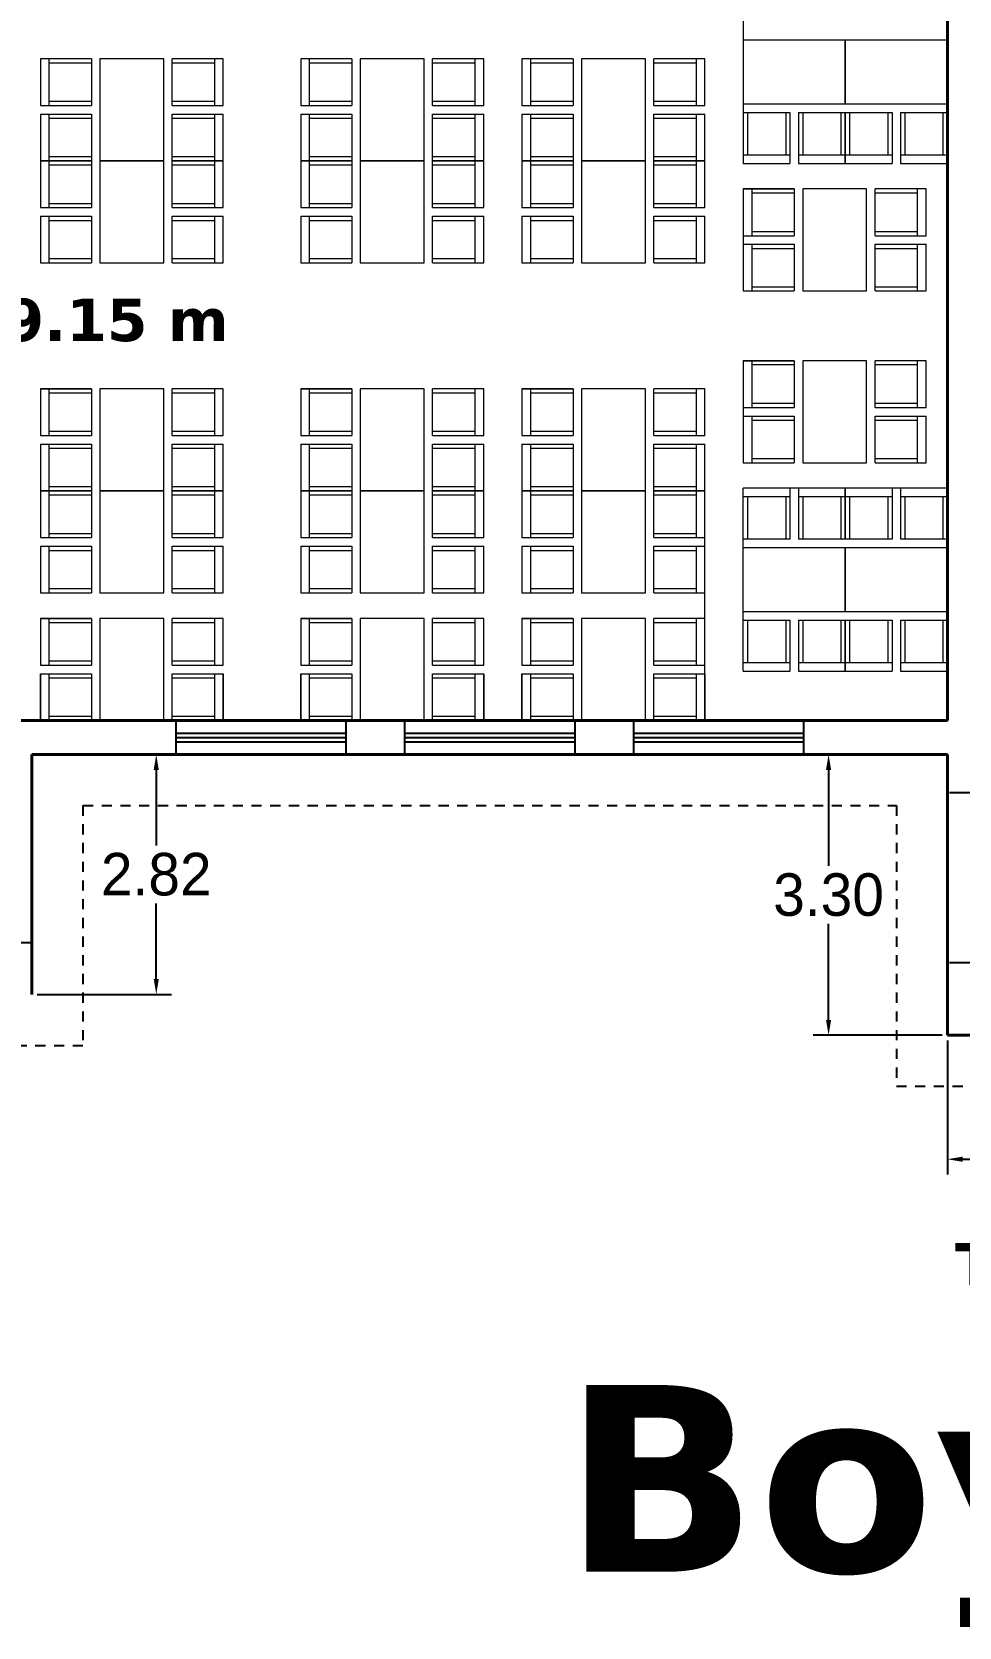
# Model space of a CAD drawing. Header units: inches. Extents: x 23 to 232, y -46 to 52.
# Drawn here: x 132.43 to 143.33, y 14.42 to 33.18 of the extents above; entities that cross this region are included whole.
import ezdxf

# ---------------------------------------------------------------- set-up
doc = ezdxf.new("R2010")
doc.units = ezdxf.units.IN
doc.header["$MEASUREMENT"] = 0
doc.linetypes.add('ACAD_ISO02W100', pattern=[15, 12, -3])
doc.layers.add('FUR', color=1, linetype='Continuous', lineweight=15)
doc.dimstyles.get("Standard").update_dxf_attribs({"dimtxt": 0.18, "dimasz": 0.18, "dimexe": 0.18, "dimexo": 0.0625, "dimgap": 0.09, "dimtad": 0, "dimtih": 1, "dimtoh": 1, "dimdec": 4, "dimzin": 0, "dimdsep": 46, "dimtxsty": 'Standard', "dimcen": 0.09, "dimadec": 0, "dimazin": 0, "dimtfac": 1, "dimtdec": 4, "dimtofl": 0, "dimtmove": 0, "dimatfit": 3, "dimfxl": 1, "dimtolj": 1, "dimtzin": 0, "dimarcsym": 0})

# ---------------------------------------------------------------- blocks, each defined once
blk = doc.blocks.new('*D37')
at = {"color": 0, "lineweight": -2}
for p, q in [((132.491, 24.679), (134.07, 24.679)), ((133.89, 24.499), (133.89, 23.609)), ((133.89, 22.039), (133.89, 22.929)), ((132.491, 21.859), (134.07, 21.859))]:
    blk.add_line(p, q, dxfattribs=at)
at = {"color": 0}
for points in [[(133.86, 24.499), (133.92, 24.499), (133.89, 24.679)], [(133.86, 22.039), (133.92, 22.039), (133.89, 21.859)]]:
    blk.add_solid(points, dxfattribs=at)
at = {"layer": 'Defpoints', "color": 0}
for p in [(132.429, 24.679), (132.429, 21.859), (133.89, 21.859)]:
    blk.add_point(p, dxfattribs=at)
at = {"color": 0, "insert": (133.89, 23.269), "char_height": 0.5, "attachment_point": 5}
blk.add_mtext('\\A1;2.82', dxfattribs=at)
blk = doc.blocks.new('*D38')
at = {"color": 0, "lineweight": -2}
for p, q in [((143.126, 24.679), (141.612, 24.679)), ((141.792, 24.499), (141.792, 23.369)), ((141.792, 21.559), (141.792, 22.689)), ((143.126, 21.379), (141.612, 21.379))]:
    blk.add_line(p, q, dxfattribs=at)
at = {"color": 0}
for points in [[(141.762, 24.499), (141.822, 24.499), (141.792, 24.679)], [(141.762, 21.559), (141.822, 21.559), (141.792, 21.379)]]:
    blk.add_solid(points, dxfattribs=at)
at = {"layer": 'Defpoints', "color": 0}
for p in [(143.189, 24.679), (141.792, 21.379), (143.189, 21.379)]:
    blk.add_point(p, dxfattribs=at)
at = {"color": 0, "insert": (141.792, 23.029), "char_height": 0.5, "attachment_point": 5}
blk.add_mtext('\\A1;3.30', dxfattribs=at)
blk = doc.blocks.new('*D40')
at = {"color": 0, "lineweight": -2}
for p, q in [((143.189, 21.317), (143.189, 19.741)), ((151.329, 21.317), (151.329, 19.741)), ((143.369, 19.921), (146.502, 19.921)), ((151.149, 19.921), (148.015, 19.921))]:
    blk.add_line(p, q, dxfattribs=at)
at = {"color": 0}
for points in [[(143.369, 19.951), (143.369, 19.891), (143.189, 19.921)], [(151.149, 19.951), (151.149, 19.891), (151.329, 19.921)]]:
    blk.add_solid(points, dxfattribs=at)
at = {"layer": 'Defpoints', "color": 0}
for p in [(143.189, 21.379), (151.329, 21.379), (151.329, 19.921)]:
    blk.add_point(p, dxfattribs=at)
at = {"color": 0, "insert": (147.259, 19.921), "char_height": 0.5, "attachment_point": 5}
blk.add_mtext('\\A1;8.14', dxfattribs=at)

msp = doc.modelspace()

# ---------------------------------------------------------------- linework, layer by layer
at = {"lineweight": 40}
for p, q in [((143.18851, 25.07935), (143.18851, 34.22935)), ((143.18851, 25.07935), (143.18851, 34.22935)), ((143.18851, 25.07935), (129.53851, 25.07935)), ((143.18851, 25.07935), (129.53851, 25.07935)), ((143.18851, 25.07935), (138.27851, 25.07935)), ((143.18851, 25.07935), (138.27851, 25.07935)), ((132.42851, 21.85935), (132.42851, 24.67935)), ((143.18851, 24.67935), (132.42851, 24.67935)), ((143.18851, 21.37935), (143.18851, 24.67935)), ((146.53351, 21.37935), (143.18851, 21.37935))]:
    msp.add_line(p, q, dxfattribs=at)
at = {"color": 6}
for p, q in [((134.11851, 25.07935), (134.11851, 24.67935)), ((136.11851, 25.07935), (136.11851, 24.67935)), ((136.80851, 25.07935), (136.80851, 24.67935)), ((138.80851, 25.07935), (138.80851, 24.67935)), ((139.49851, 25.07935), (139.49851, 24.67935)), ((141.49851, 25.07935), (141.49851, 24.67935)), ((134.11851, 24.92935), (136.11851, 24.92935)), ((134.11851, 24.87935), (136.11851, 24.87935)), ((134.11851, 24.87935), (136.11851, 24.87935)), ((134.11851, 24.82935), (136.11851, 24.82935)), ((136.80851, 24.92935), (138.80851, 24.92935)), ((136.80851, 24.87935), (138.80851, 24.87935)), ((136.80851, 24.87935), (138.80851, 24.87935)), ((136.80851, 24.82935), (138.80851, 24.82935)), ((139.49851, 24.92935), (141.49851, 24.92935)), ((139.49851, 24.87935), (141.49851, 24.87935)), ((139.49851, 24.87935), (141.49851, 24.87935)), ((139.49851, 24.82935), (141.49851, 24.82935)), ((143.61351, 24.22935), (143.21351, 24.22935)), ((132.02851, 22.46935), (132.42851, 22.46935)), ((143.61351, 22.22935), (143.21351, 22.22935))]:
    msp.add_line(p, q, dxfattribs=at)
for p, q in [((132.42851, 24.67935), (133.02851, 24.67935)), ((132.42851, 24.67935), (132.42851, 24.07935)), ((143.18851, 24.67935), (142.58851, 24.67935))]:
    msp.add_line(p, q)
at = {"linetype": 'ACAD_ISO02W100', "ltscale": 0.01}
for p, q in [((133.02851, 24.07935), (133.02851, 21.25935)), ((133.02851, 24.07935), (142.58851, 24.07935)), ((142.58851, 24.07935), (142.58851, 20.77935)), ((124.54851, 21.25935), (133.02851, 21.25935)), ((142.58851, 20.77935), (151.92851, 20.77935))]:
    msp.add_line(p, q, dxfattribs=at)
at = {"layer": 'FUR', "lineweight": 20}
for p, q in [((140.78851, 33.77935), (140.78851, 31.62935)), ((143.18851, 33.64935), (143.18851, 33.04935)), ((141.98851, 33.07935), (140.78851, 33.07935)), ((143.18851, 33.07935), (141.98851, 33.07935)), ((141.98851, 33.07935), (141.98851, 32.32935)), ((141.98851, 33.07935), (141.98851, 32.32935)), ((141.98851, 32.32935), (141.98851, 33.07935)), ((141.98851, 32.32935), (141.98851, 33.07935)), ((132.52791, 32.85935), (132.52791, 32.30935)), ((133.12791, 32.85935), (132.52791, 32.85935)), ((132.62791, 32.85935), (132.62791, 32.30935)), ((133.12791, 32.85935), (133.12791, 32.30935)), ((133.22791, 32.85935), (133.22791, 31.65935)), ((133.97791, 32.85935), (133.22791, 32.85935)), ((133.97791, 32.85935), (133.22791, 32.85935)), ((133.97791, 31.65935), (133.97791, 32.85935)), ((134.07791, 32.30935), (134.07791, 32.85935)), ((134.67791, 32.85935), (134.07791, 32.85935)), ((134.57791, 32.30935), (134.57791, 32.85935)), ((134.67791, 32.30935), (134.67791, 32.85935)), ((135.58851, 32.85935), (135.58851, 32.30935)), ((136.18851, 32.85935), (135.58851, 32.85935)), ((135.68851, 32.85935), (135.68851, 32.30935)), ((136.18851, 32.85935), (136.18851, 32.30935)), ((136.28851, 32.85935), (136.28851, 31.65935)), ((137.03851, 32.85935), (136.28851, 32.85935)), ((137.03851, 32.85935), (136.28851, 32.85935)), ((137.03851, 31.65935), (137.03851, 32.85935)), ((137.13851, 32.30935), (137.13851, 32.85935)), ((137.73851, 32.85935), (137.13851, 32.85935)), ((137.63851, 32.30935), (137.63851, 32.85935)), ((137.73851, 32.30935), (137.73851, 32.85935)), ((138.18851, 32.85935), (138.18851, 32.30935)), ((138.78851, 32.85935), (138.18851, 32.85935)), ((138.28851, 32.85935), (138.28851, 32.30935)), ((138.78851, 32.85935), (138.78851, 32.30935)), ((138.88851, 32.85935), (138.88851, 31.65935)), ((139.63851, 32.85935), (138.88851, 32.85935)), ((139.63851, 32.85935), (138.88851, 32.85935)), ((139.63851, 31.65935), (139.63851, 32.85935)), ((139.73851, 32.30935), (139.73851, 32.85935)), ((140.33851, 32.85935), (139.73851, 32.85935)), ((140.23851, 32.30935), (140.23851, 32.85935)), ((140.33851, 32.30935), (140.33851, 32.85935)), ((143.18851, 32.19935), (143.18851, 32.94935)), ((143.18851, 32.19935), (143.18851, 32.94935)), ((133.12791, 32.80935), (132.62791, 32.80935)), ((134.57791, 32.80935), (134.07791, 32.80935)), ((136.18851, 32.80935), (135.68851, 32.80935)), ((137.63851, 32.80935), (137.13851, 32.80935)), ((138.78851, 32.80935), (138.28851, 32.80935)), ((140.23851, 32.80935), (139.73851, 32.80935)), ((132.52791, 32.30935), (133.12791, 32.30935)), ((132.62791, 32.35935), (133.12791, 32.35935)), ((134.07791, 32.35935), (134.57791, 32.35935)), ((134.07791, 32.30935), (134.67791, 32.30935)), ((135.58851, 32.30935), (136.18851, 32.30935)), ((135.68851, 32.35935), (136.18851, 32.35935)), ((137.13851, 32.35935), (137.63851, 32.35935)), ((137.13851, 32.30935), (137.73851, 32.30935)), ((138.18851, 32.30935), (138.78851, 32.30935)), ((138.28851, 32.35935), (138.78851, 32.35935)), ((139.73851, 32.35935), (140.23851, 32.35935)), ((139.73851, 32.30935), (140.33851, 32.30935)), ((140.78851, 32.32935), (141.98851, 32.32935)), ((141.98851, 32.32935), (143.18851, 32.32935)), ((132.52791, 32.20935), (132.52791, 31.65935)), ((132.52791, 32.20935), (133.12791, 32.20935)), ((132.62791, 32.20935), (132.62791, 31.65935)), ((132.62791, 32.15935), (133.12791, 32.15935)), ((133.12791, 32.20935), (133.12791, 31.65935)), ((134.07791, 31.65935), (134.07791, 32.20935)), ((134.07791, 32.20935), (134.67791, 32.20935)), ((134.07791, 32.15935), (134.57791, 32.15935)), ((134.57791, 31.65935), (134.57791, 32.20935)), ((134.67791, 31.65935), (134.67791, 32.20935)), ((135.58851, 32.20935), (135.58851, 31.65935)), ((135.58851, 32.20935), (136.18851, 32.20935)), ((135.68851, 32.20935), (135.68851, 31.65935)), ((135.68851, 32.15935), (136.18851, 32.15935)), ((136.18851, 32.20935), (136.18851, 31.65935)), ((137.13851, 31.65935), (137.13851, 32.20935)), ((137.13851, 32.20935), (137.73851, 32.20935)), ((137.13851, 32.15935), (137.63851, 32.15935)), ((137.63851, 31.65935), (137.63851, 32.20935)), ((137.73851, 31.65935), (137.73851, 32.20935)), ((138.18851, 32.20935), (138.18851, 31.65935)), ((138.18851, 32.20935), (138.78851, 32.20935)), ((138.28851, 32.20935), (138.28851, 31.65935)), ((138.28851, 32.15935), (138.78851, 32.15935)), ((138.78851, 32.20935), (138.78851, 31.65935)), ((139.73851, 31.65935), (139.73851, 32.20935)), ((139.73851, 32.20935), (140.33851, 32.20935)), ((139.73851, 32.15935), (140.23851, 32.15935)), ((140.23851, 31.65935), (140.23851, 32.20935)), ((140.33851, 31.65935), (140.33851, 32.20935)), ((140.78851, 32.22935), (141.33851, 32.22935)), ((140.83851, 32.22935), (140.83851, 31.72935)), ((141.28851, 32.22935), (141.28851, 31.72935)), ((141.33851, 32.22935), (141.33851, 31.62935)), ((141.43851, 32.22935), (141.98851, 32.22935)), ((141.43851, 32.22935), (141.43851, 31.62935)), ((141.48851, 32.22935), (141.48851, 31.72935)), ((141.93851, 31.72935), (141.93851, 32.22935)), ((141.98851, 32.22935), (142.53851, 32.22935)), ((141.98851, 32.22935), (141.98851, 31.62935)), ((141.98851, 31.62935), (141.98851, 32.22935)), ((142.03851, 32.22935), (142.03851, 31.72935)), ((142.48851, 32.22935), (142.48851, 31.72935)), ((142.53851, 32.22935), (142.53851, 31.62935)), ((142.63851, 32.22935), (143.18851, 32.22935)), ((142.63851, 32.22935), (142.63851, 31.62935)), ((142.68851, 32.22935), (142.68851, 31.72935)), ((143.13851, 31.72935), (143.13851, 32.22935)), ((132.62791, 31.70935), (133.12791, 31.70935)), ((134.07791, 31.70935), (134.57791, 31.70935)), ((135.68851, 31.70935), (136.18851, 31.70935)), ((137.13851, 31.70935), (137.63851, 31.70935)), ((138.28851, 31.70935), (138.78851, 31.70935)), ((139.73851, 31.70935), (140.23851, 31.70935)), ((140.78851, 31.72935), (141.33851, 31.72935)), ((141.43851, 31.72935), (141.98851, 31.72935)), ((141.98851, 31.72935), (142.53851, 31.72935)), ((142.63851, 31.72935), (143.18851, 31.72935)), ((132.52791, 31.65935), (132.52791, 31.10935)), ((133.12791, 31.65935), (132.52791, 31.65935)), ((132.52791, 31.65935), (133.12791, 31.65935)), ((132.62791, 31.65935), (132.62791, 31.10935)), ((133.12791, 31.60935), (132.62791, 31.60935)), ((133.12791, 31.65935), (133.12791, 31.10935)), ((133.22791, 31.65935), (133.22791, 30.45935)), ((133.97791, 31.65935), (133.22791, 31.65935)), ((133.97791, 31.65935), (133.22791, 31.65935)), ((133.22791, 31.65935), (133.97791, 31.65935)), ((133.22791, 31.65935), (133.97791, 31.65935)), ((133.97791, 30.45935), (133.97791, 31.65935)), ((134.07791, 31.10935), (134.07791, 31.65935)), ((134.67791, 31.65935), (134.07791, 31.65935)), ((134.07791, 31.65935), (134.67791, 31.65935)), ((134.57791, 31.60935), (134.07791, 31.60935)), ((134.57791, 31.10935), (134.57791, 31.65935)), ((134.67791, 31.10935), (134.67791, 31.65935)), ((135.58851, 31.65935), (135.58851, 31.10935)), ((136.18851, 31.65935), (135.58851, 31.65935)), ((135.58851, 31.65935), (136.18851, 31.65935)), ((135.68851, 31.65935), (135.68851, 31.10935)), ((136.18851, 31.60935), (135.68851, 31.60935)), ((136.18851, 31.65935), (136.18851, 31.10935)), ((136.28851, 31.65935), (136.28851, 30.45935)), ((137.03851, 31.65935), (136.28851, 31.65935)), ((137.03851, 31.65935), (136.28851, 31.65935)), ((136.28851, 31.65935), (137.03851, 31.65935)), ((136.28851, 31.65935), (137.03851, 31.65935)), ((137.03851, 30.45935), (137.03851, 31.65935)), ((137.13851, 31.10935), (137.13851, 31.65935)), ((137.73851, 31.65935), (137.13851, 31.65935)), ((137.13851, 31.65935), (137.73851, 31.65935)), ((137.63851, 31.60935), (137.13851, 31.60935)), ((137.63851, 31.10935), (137.63851, 31.65935)), ((137.73851, 31.10935), (137.73851, 31.65935)), ((138.18851, 31.65935), (138.18851, 31.10935)), ((138.78851, 31.65935), (138.18851, 31.65935)), ((138.18851, 31.65935), (138.78851, 31.65935)), ((138.28851, 31.65935), (138.28851, 31.10935)), ((138.78851, 31.60935), (138.28851, 31.60935)), ((138.78851, 31.65935), (138.78851, 31.10935)), ((138.88851, 31.65935), (138.88851, 30.45935)), ((139.63851, 31.65935), (138.88851, 31.65935)), ((139.63851, 31.65935), (138.88851, 31.65935)), ((138.88851, 31.65935), (139.63851, 31.65935)), ((138.88851, 31.65935), (139.63851, 31.65935)), ((139.63851, 30.45935), (139.63851, 31.65935)), ((139.73851, 31.10935), (139.73851, 31.65935)), ((140.33851, 31.65935), (139.73851, 31.65935)), ((139.73851, 31.65935), (140.33851, 31.65935)), ((140.23851, 31.60935), (139.73851, 31.60935)), ((140.23851, 31.10935), (140.23851, 31.65935)), ((140.33851, 31.10935), (140.33851, 31.65935)), ((140.78851, 31.62935), (141.33851, 31.62935)), ((141.43851, 31.62935), (141.98851, 31.62935)), ((141.98851, 31.62935), (142.53851, 31.62935)), ((142.63851, 31.62935), (143.18851, 31.62935)), ((140.78851, 31.32935), (141.33851, 31.32935)), ((140.78851, 31.32935), (141.38851, 31.32935)), ((141.38851, 31.32935), (140.78851, 31.32935)), ((140.78851, 31.32935), (140.78851, 30.12935)), ((140.88851, 31.32935), (140.88851, 30.77935)), ((141.38851, 31.32935), (141.38851, 30.77935)), ((141.48851, 31.32935), (141.48851, 30.12935)), ((142.23851, 31.32935), (141.48851, 31.32935)), ((142.23851, 31.32935), (141.48851, 31.32935)), ((142.23851, 30.12935), (142.23851, 31.32935)), ((142.33851, 30.77935), (142.33851, 31.32935)), ((142.93851, 31.32935), (142.33851, 31.32935)), ((142.83851, 30.77935), (142.83851, 31.32935)), ((142.93851, 30.77935), (142.93851, 31.32935)), ((132.62791, 31.15935), (133.12791, 31.15935)), ((134.07791, 31.15935), (134.57791, 31.15935)), ((135.68851, 31.15935), (136.18851, 31.15935)), ((137.13851, 31.15935), (137.63851, 31.15935)), ((138.28851, 31.15935), (138.78851, 31.15935)), ((139.73851, 31.15935), (140.23851, 31.15935)), ((141.38851, 31.27935), (140.88851, 31.27935)), ((142.83851, 31.27935), (142.33851, 31.27935)), ((132.52791, 31.10935), (133.12791, 31.10935)), ((132.52791, 31.00935), (132.52791, 30.45935)), ((132.52791, 31.00935), (133.12791, 31.00935)), ((132.62791, 31.00935), (132.62791, 30.45935)), ((132.62791, 30.95935), (133.12791, 30.95935)), ((133.12791, 31.00935), (133.12791, 30.45935)), ((134.07791, 31.10935), (134.67791, 31.10935)), ((134.07791, 30.45935), (134.07791, 31.00935)), ((134.07791, 31.00935), (134.67791, 31.00935)), ((134.07791, 30.95935), (134.57791, 30.95935)), ((134.57791, 30.45935), (134.57791, 31.00935)), ((134.67791, 30.45935), (134.67791, 31.00935)), ((135.58851, 31.10935), (136.18851, 31.10935)), ((135.58851, 31.00935), (135.58851, 30.45935)), ((135.58851, 31.00935), (136.18851, 31.00935)), ((135.68851, 31.00935), (135.68851, 30.45935)), ((135.68851, 30.95935), (136.18851, 30.95935)), ((136.18851, 31.00935), (136.18851, 30.45935)), ((137.13851, 31.10935), (137.73851, 31.10935)), ((137.13851, 30.45935), (137.13851, 31.00935)), ((137.13851, 31.00935), (137.73851, 31.00935)), ((137.13851, 30.95935), (137.63851, 30.95935)), ((137.63851, 30.45935), (137.63851, 31.00935)), ((137.73851, 30.45935), (137.73851, 31.00935)), ((138.18851, 31.10935), (138.78851, 31.10935)), ((138.18851, 31.00935), (138.18851, 30.45935)), ((138.18851, 31.00935), (138.78851, 31.00935)), ((138.28851, 31.00935), (138.28851, 30.45935)), ((138.28851, 30.95935), (138.78851, 30.95935)), ((138.78851, 31.00935), (138.78851, 30.45935)), ((139.73851, 31.10935), (140.33851, 31.10935)), ((139.73851, 30.45935), (139.73851, 31.00935)), ((139.73851, 31.00935), (140.33851, 31.00935)), ((139.73851, 30.95935), (140.23851, 30.95935)), ((140.23851, 30.45935), (140.23851, 31.00935)), ((140.33851, 30.45935), (140.33851, 31.00935)), ((140.78851, 30.77935), (141.38851, 30.77935)), ((140.88851, 30.82935), (141.38851, 30.82935)), ((142.33851, 30.82935), (142.83851, 30.82935)), ((142.33851, 30.77935), (142.93851, 30.77935)), ((140.78851, 30.67935), (141.38851, 30.67935)), ((140.88851, 30.67935), (140.88851, 30.12935)), ((140.88851, 30.62935), (141.38851, 30.62935)), ((141.38851, 30.67935), (141.38851, 30.12935)), ((142.33851, 30.12935), (142.33851, 30.67935)), ((142.33851, 30.67935), (142.93851, 30.67935)), ((142.33851, 30.62935), (142.83851, 30.62935)), ((142.83851, 30.12935), (142.83851, 30.67935)), ((142.93851, 30.12935), (142.93851, 30.67935)), ((132.52791, 30.45935), (133.12791, 30.45935)), ((132.62791, 30.50935), (133.12791, 30.50935)), ((133.22791, 30.45935), (133.97791, 30.45935)), ((133.22791, 30.45935), (133.97791, 30.45935)), ((134.07791, 30.50935), (134.57791, 30.50935)), ((134.07791, 30.45935), (134.67791, 30.45935)), ((135.58851, 30.45935), (136.18851, 30.45935)), ((135.68851, 30.50935), (136.18851, 30.50935)), ((136.28851, 30.45935), (137.03851, 30.45935)), ((136.28851, 30.45935), (137.03851, 30.45935)), ((137.13851, 30.50935), (137.63851, 30.50935)), ((137.13851, 30.45935), (137.73851, 30.45935)), ((138.18851, 30.45935), (138.78851, 30.45935)), ((138.28851, 30.50935), (138.78851, 30.50935)), ((138.88851, 30.45935), (139.63851, 30.45935)), ((138.88851, 30.45935), (139.63851, 30.45935)), ((139.73851, 30.50935), (140.23851, 30.50935)), ((139.73851, 30.45935), (140.33851, 30.45935)), ((140.78851, 30.12935), (141.38851, 30.12935)), ((140.88851, 30.17935), (141.38851, 30.17935)), ((141.48851, 30.12935), (142.23851, 30.12935)), ((141.48851, 30.12935), (142.23851, 30.12935)), ((142.33851, 30.17935), (142.83851, 30.17935)), ((142.33851, 30.12935), (142.93851, 30.12935)), ((140.78851, 29.30935), (141.38851, 29.30935)), ((141.38851, 29.30935), (140.78851, 29.30935)), ((140.78851, 29.30935), (140.78851, 28.10935)), ((140.88851, 29.30935), (140.88851, 28.75935)), ((141.38851, 29.25935), (140.88851, 29.25935)), ((141.38851, 29.30935), (141.38851, 28.75935)), ((141.48851, 29.30935), (141.48851, 28.10935)), ((142.23851, 29.30935), (141.48851, 29.30935)), ((142.23851, 29.30935), (141.48851, 29.30935)), ((142.23851, 28.10935), (142.23851, 29.30935)), ((142.33851, 28.75935), (142.33851, 29.30935)), ((142.93851, 29.30935), (142.33851, 29.30935)), ((142.83851, 29.25935), (142.33851, 29.25935)), ((142.83851, 28.75935), (142.83851, 29.30935)), ((142.93851, 28.75935), (142.93851, 29.30935)), ((132.52791, 28.97935), (133.12791, 28.97935)), ((132.52791, 28.97935), (132.52791, 28.42935)), ((133.12791, 28.97935), (132.52791, 28.97935)), ((132.62791, 28.97935), (132.62791, 28.42935)), ((133.12791, 28.92935), (132.62791, 28.92935)), ((133.12791, 28.97935), (133.12791, 28.42935)), ((133.22791, 28.97935), (133.22791, 27.77935)), ((133.97791, 28.97935), (133.22791, 28.97935)), ((133.97791, 28.97935), (133.22791, 28.97935)), ((133.97791, 27.77935), (133.97791, 28.97935)), ((134.07791, 28.42935), (134.07791, 28.97935)), ((134.67791, 28.97935), (134.07791, 28.97935)), ((134.57791, 28.92935), (134.07791, 28.92935)), ((134.57791, 28.42935), (134.57791, 28.97935)), ((134.67791, 28.42935), (134.67791, 28.97935)), ((135.58851, 28.97935), (136.18851, 28.97935)), ((135.58851, 28.97935), (135.58851, 28.42935)), ((136.18851, 28.97935), (135.58851, 28.97935)), ((135.68851, 28.97935), (135.68851, 28.42935)), ((136.18851, 28.92935), (135.68851, 28.92935)), ((136.18851, 28.97935), (136.18851, 28.42935)), ((136.28851, 28.97935), (136.28851, 27.77935)), ((137.03851, 28.97935), (136.28851, 28.97935)), ((137.03851, 28.97935), (136.28851, 28.97935)), ((137.03851, 27.77935), (137.03851, 28.97935)), ((137.13851, 28.42935), (137.13851, 28.97935)), ((137.73851, 28.97935), (137.13851, 28.97935)), ((137.63851, 28.92935), (137.13851, 28.92935)), ((137.63851, 28.42935), (137.63851, 28.97935)), ((137.73851, 28.42935), (137.73851, 28.97935)), ((138.18851, 28.97935), (138.78851, 28.97935)), ((138.18851, 28.97935), (138.18851, 28.42935)), ((138.78851, 28.97935), (138.18851, 28.97935)), ((138.28851, 28.97935), (138.28851, 28.42935)), ((138.78851, 28.92935), (138.28851, 28.92935)), ((138.78851, 28.97935), (138.78851, 28.42935)), ((138.88851, 28.97935), (138.88851, 27.77935)), ((139.63851, 28.97935), (138.88851, 28.97935)), ((139.63851, 28.97935), (138.88851, 28.97935)), ((139.63851, 27.77935), (139.63851, 28.97935)), ((139.73851, 28.42935), (139.73851, 28.97935)), ((140.33851, 28.97935), (139.73851, 28.97935)), ((140.23851, 28.92935), (139.73851, 28.92935)), ((140.23851, 28.42935), (140.23851, 28.97935)), ((140.33851, 28.42935), (140.33851, 28.97935)), ((140.78851, 28.75935), (141.38851, 28.75935)), ((140.88851, 28.80935), (141.38851, 28.80935)), ((142.33851, 28.80935), (142.83851, 28.80935)), ((142.33851, 28.75935), (142.93851, 28.75935)), ((140.78851, 28.65935), (141.38851, 28.65935)), ((140.88851, 28.65935), (140.88851, 28.10935)), ((140.88851, 28.60935), (141.38851, 28.60935)), ((141.38851, 28.65935), (141.38851, 28.10935)), ((142.33851, 28.10935), (142.33851, 28.65935)), ((142.33851, 28.65935), (142.93851, 28.65935)), ((142.33851, 28.60935), (142.83851, 28.60935)), ((142.83851, 28.10935), (142.83851, 28.65935)), ((142.93851, 28.10935), (142.93851, 28.65935)), ((132.52791, 28.42935), (133.12791, 28.42935)), ((132.52791, 28.32935), (132.52791, 27.77935)), ((132.52791, 28.32935), (133.12791, 28.32935)), ((132.62791, 28.47935), (133.12791, 28.47935)), ((132.62791, 28.32935), (132.62791, 27.77935)), ((133.12791, 28.32935), (133.12791, 27.77935)), ((134.07791, 28.47935), (134.57791, 28.47935)), ((134.07791, 28.42935), (134.67791, 28.42935)), ((134.07791, 27.77935), (134.07791, 28.32935)), ((134.07791, 28.32935), (134.67791, 28.32935)), ((134.57791, 27.77935), (134.57791, 28.32935)), ((134.67791, 27.77935), (134.67791, 28.32935)), ((135.58851, 28.42935), (136.18851, 28.42935)), ((135.58851, 28.32935), (135.58851, 27.77935)), ((135.58851, 28.32935), (136.18851, 28.32935)), ((135.68851, 28.47935), (136.18851, 28.47935)), ((135.68851, 28.32935), (135.68851, 27.77935)), ((136.18851, 28.32935), (136.18851, 27.77935)), ((137.13851, 28.47935), (137.63851, 28.47935)), ((137.13851, 28.42935), (137.73851, 28.42935)), ((137.13851, 27.77935), (137.13851, 28.32935)), ((137.13851, 28.32935), (137.73851, 28.32935)), ((137.63851, 27.77935), (137.63851, 28.32935)), ((137.73851, 27.77935), (137.73851, 28.32935)), ((138.18851, 28.42935), (138.78851, 28.42935)), ((138.18851, 28.32935), (138.18851, 27.77935)), ((138.18851, 28.32935), (138.78851, 28.32935)), ((138.28851, 28.47935), (138.78851, 28.47935)), ((138.28851, 28.32935), (138.28851, 27.77935)), ((138.78851, 28.32935), (138.78851, 27.77935)), ((139.73851, 28.47935), (140.23851, 28.47935)), ((139.73851, 28.42935), (140.33851, 28.42935)), ((139.73851, 27.77935), (139.73851, 28.32935)), ((139.73851, 28.32935), (140.33851, 28.32935)), ((140.23851, 27.77935), (140.23851, 28.32935)), ((140.33851, 27.77935), (140.33851, 28.32935)), ((132.62791, 28.27935), (133.12791, 28.27935)), ((134.07791, 28.27935), (134.57791, 28.27935)), ((135.68851, 28.27935), (136.18851, 28.27935)), ((137.13851, 28.27935), (137.63851, 28.27935)), ((138.28851, 28.27935), (138.78851, 28.27935)), ((139.73851, 28.27935), (140.23851, 28.27935)), ((140.88851, 28.15935), (141.38851, 28.15935)), ((142.33851, 28.15935), (142.83851, 28.15935)), ((140.78851, 28.10935), (141.38851, 28.10935)), ((141.48851, 28.10935), (142.23851, 28.10935)), ((141.48851, 28.10935), (142.23851, 28.10935)), ((142.33851, 28.10935), (142.93851, 28.10935)), ((132.52791, 27.77935), (133.12791, 27.77935)), ((132.52791, 27.77935), (133.12791, 27.77935)), ((132.52791, 27.77935), (132.52791, 27.22935)), ((133.12791, 27.77935), (132.52791, 27.77935)), ((132.62791, 27.82935), (133.12791, 27.82935)), ((132.62791, 27.77935), (132.62791, 27.22935)), ((133.12791, 27.77935), (133.12791, 27.22935)), ((133.22791, 27.77935), (133.97791, 27.77935)), ((133.22791, 27.77935), (133.97791, 27.77935)), ((133.22791, 27.77935), (133.22791, 26.57935)), ((133.97791, 27.77935), (133.22791, 27.77935)), ((133.97791, 27.77935), (133.22791, 27.77935)), ((133.97791, 26.57935), (133.97791, 27.77935)), ((134.07791, 27.82935), (134.57791, 27.82935)), ((134.07791, 27.77935), (134.67791, 27.77935)), ((134.07791, 27.22935), (134.07791, 27.77935)), ((134.67791, 27.77935), (134.07791, 27.77935)), ((134.57791, 27.22935), (134.57791, 27.77935)), ((134.67791, 27.22935), (134.67791, 27.77935)), ((135.58851, 27.77935), (136.18851, 27.77935)), ((135.58851, 27.77935), (136.18851, 27.77935)), ((135.58851, 27.77935), (135.58851, 27.22935)), ((136.18851, 27.77935), (135.58851, 27.77935)), ((135.68851, 27.82935), (136.18851, 27.82935)), ((135.68851, 27.77935), (135.68851, 27.22935)), ((136.18851, 27.77935), (136.18851, 27.22935)), ((136.28851, 27.77935), (137.03851, 27.77935)), ((136.28851, 27.77935), (137.03851, 27.77935)), ((136.28851, 27.77935), (136.28851, 26.57935)), ((137.03851, 27.77935), (136.28851, 27.77935)), ((137.03851, 27.77935), (136.28851, 27.77935)), ((137.03851, 26.57935), (137.03851, 27.77935)), ((137.13851, 27.82935), (137.63851, 27.82935)), ((137.13851, 27.77935), (137.73851, 27.77935)), ((137.13851, 27.22935), (137.13851, 27.77935)), ((137.73851, 27.77935), (137.13851, 27.77935)), ((137.63851, 27.22935), (137.63851, 27.77935)), ((137.73851, 27.22935), (137.73851, 27.77935)), ((138.18851, 27.77935), (138.78851, 27.77935)), ((138.18851, 27.77935), (138.78851, 27.77935)), ((138.18851, 27.77935), (138.18851, 27.22935)), ((138.78851, 27.77935), (138.18851, 27.77935)), ((138.28851, 27.82935), (138.78851, 27.82935)), ((138.28851, 27.77935), (138.28851, 27.22935)), ((138.78851, 27.77935), (138.78851, 27.22935)), ((138.88851, 27.77935), (139.63851, 27.77935)), ((138.88851, 27.77935), (139.63851, 27.77935)), ((138.88851, 27.77935), (138.88851, 26.57935)), ((139.63851, 27.77935), (138.88851, 27.77935)), ((139.63851, 27.77935), (138.88851, 27.77935)), ((139.63851, 26.57935), (139.63851, 27.77935)), ((139.73851, 27.82935), (140.23851, 27.82935)), ((139.73851, 27.77935), (140.33851, 27.77935)), ((139.73851, 27.22935), (139.73851, 27.77935)), ((140.33851, 27.77935), (139.73851, 27.77935)), ((140.23851, 27.22935), (140.23851, 27.77935)), ((140.33851, 27.22935), (140.33851, 27.77935)), ((143.18851, 27.80935), (140.78851, 27.80935)), ((140.78851, 25.65935), (140.78851, 27.80935)), ((141.33851, 27.80935), (141.33851, 27.20935)), ((141.43851, 27.80935), (141.43851, 27.20935)), ((141.98851, 27.80935), (141.98851, 27.20935)), ((141.98851, 27.20935), (141.98851, 27.80935)), ((141.98851, 27.80935), (141.98851, 27.20935)), ((141.98851, 27.20935), (141.98851, 27.80935)), ((142.53851, 27.80935), (142.53851, 27.20935)), ((142.63851, 27.80935), (142.63851, 27.20935)), ((133.12791, 27.72935), (132.62791, 27.72935)), ((134.57791, 27.72935), (134.07791, 27.72935)), ((136.18851, 27.72935), (135.68851, 27.72935)), ((137.63851, 27.72935), (137.13851, 27.72935)), ((138.78851, 27.72935), (138.28851, 27.72935)), ((140.23851, 27.72935), (139.73851, 27.72935)), ((141.33851, 27.70935), (140.78851, 27.70935)), ((140.83851, 27.70935), (140.83851, 27.20935)), ((141.28851, 27.70935), (141.28851, 27.20935)), ((141.98851, 27.70935), (141.43851, 27.70935)), ((141.48851, 27.70935), (141.48851, 27.20935)), ((141.93851, 27.20935), (141.93851, 27.70935)), ((142.53851, 27.70935), (141.98851, 27.70935)), ((142.03851, 27.70935), (142.03851, 27.20935)), ((142.48851, 27.70935), (142.48851, 27.20935)), ((143.18851, 27.70935), (142.63851, 27.70935)), ((142.68851, 27.70935), (142.68851, 27.20935)), ((143.13851, 27.20935), (143.13851, 27.70935)), ((132.52791, 27.22935), (133.12791, 27.22935)), ((132.62791, 27.27935), (133.12791, 27.27935)), ((134.07791, 27.27935), (134.57791, 27.27935)), ((134.07791, 27.22935), (134.67791, 27.22935)), ((135.58851, 27.22935), (136.18851, 27.22935)), ((135.68851, 27.27935), (136.18851, 27.27935)), ((137.13851, 27.27935), (137.63851, 27.27935)), ((137.13851, 27.22935), (137.73851, 27.22935)), ((138.18851, 27.22935), (138.78851, 27.22935)), ((138.28851, 27.27935), (138.78851, 27.27935)), ((139.73851, 27.27935), (140.23851, 27.27935)), ((139.73851, 27.22935), (140.33851, 27.22935)), ((140.33851, 25.07935), (140.33851, 27.22935)), ((141.33851, 27.20935), (140.78851, 27.20935)), ((141.98851, 27.20935), (141.43851, 27.20935)), ((142.53851, 27.20935), (141.98851, 27.20935)), ((143.18851, 27.20935), (142.63851, 27.20935)), ((132.52791, 27.12935), (132.52791, 26.57935)), ((132.52791, 27.12935), (133.12791, 27.12935)), ((132.62791, 27.12935), (132.62791, 26.57935)), ((132.62791, 27.07935), (133.12791, 27.07935)), ((133.12791, 27.12935), (133.12791, 26.57935)), ((134.07791, 26.57935), (134.07791, 27.12935)), ((134.07791, 27.12935), (134.67791, 27.12935)), ((134.07791, 27.07935), (134.57791, 27.07935)), ((134.57791, 26.57935), (134.57791, 27.12935)), ((134.67791, 26.57935), (134.67791, 27.12935)), ((135.58851, 27.12935), (135.58851, 26.57935)), ((135.58851, 27.12935), (136.18851, 27.12935)), ((135.68851, 27.12935), (135.68851, 26.57935)), ((135.68851, 27.07935), (136.18851, 27.07935)), ((136.18851, 27.12935), (136.18851, 26.57935)), ((137.13851, 26.57935), (137.13851, 27.12935)), ((137.13851, 27.12935), (137.73851, 27.12935)), ((137.13851, 27.07935), (137.63851, 27.07935)), ((137.63851, 26.57935), (137.63851, 27.12935)), ((137.73851, 26.57935), (137.73851, 27.12935)), ((138.18851, 27.12935), (138.18851, 26.57935)), ((138.18851, 27.12935), (138.78851, 27.12935)), ((138.28851, 27.12935), (138.28851, 26.57935)), ((138.28851, 27.07935), (138.78851, 27.07935)), ((138.78851, 27.12935), (138.78851, 26.57935)), ((139.73851, 26.57935), (139.73851, 27.12935)), ((139.73851, 27.12935), (140.33851, 27.12935)), ((139.73851, 27.07935), (140.23851, 27.07935)), ((140.23851, 26.57935), (140.23851, 27.12935)), ((140.33851, 26.57935), (140.33851, 27.12935)), ((141.98851, 27.10935), (140.78851, 27.10935)), ((143.18851, 27.10935), (141.98851, 27.10935)), ((141.98851, 27.10935), (141.98851, 26.35935)), ((141.98851, 27.10935), (141.98851, 26.35935)), ((141.98851, 26.35935), (141.98851, 27.10935)), ((141.98851, 26.35935), (141.98851, 27.10935)), ((132.52791, 26.57935), (133.12791, 26.57935)), ((132.62791, 26.62935), (133.12791, 26.62935)), ((133.22791, 26.57935), (133.97791, 26.57935)), ((133.22791, 26.57935), (133.97791, 26.57935)), ((134.07791, 26.62935), (134.57791, 26.62935)), ((134.07791, 26.57935), (134.67791, 26.57935)), ((135.58851, 26.57935), (136.18851, 26.57935)), ((135.68851, 26.62935), (136.18851, 26.62935)), ((136.28851, 26.57935), (137.03851, 26.57935)), ((136.28851, 26.57935), (137.03851, 26.57935)), ((137.13851, 26.62935), (137.63851, 26.62935)), ((137.13851, 26.57935), (137.73851, 26.57935)), ((138.18851, 26.57935), (138.78851, 26.57935)), ((138.28851, 26.62935), (138.78851, 26.62935)), ((138.88851, 26.57935), (139.63851, 26.57935)), ((138.88851, 26.57935), (139.63851, 26.57935)), ((139.73851, 26.62935), (140.23851, 26.62935)), ((139.73851, 26.57935), (140.33851, 26.57935)), ((132.52791, 26.27935), (133.12791, 26.27935)), ((132.52791, 26.27935), (132.52791, 25.72935)), ((133.12791, 26.27935), (132.52791, 26.27935)), ((132.62791, 26.27935), (132.62791, 25.72935)), ((133.12791, 26.27935), (133.12791, 25.72935)), ((133.22791, 26.27935), (133.22791, 25.07935)), ((133.97791, 26.27935), (133.22791, 26.27935)), ((133.97791, 26.27935), (133.22791, 26.27935)), ((133.97791, 25.07935), (133.97791, 26.27935)), ((134.07791, 25.72935), (134.07791, 26.27935)), ((134.67791, 26.27935), (134.07791, 26.27935)), ((134.57791, 25.72935), (134.57791, 26.27935)), ((134.67791, 25.72935), (134.67791, 26.27935)), ((135.58851, 26.27935), (136.18851, 26.27935)), ((135.58851, 26.27935), (135.58851, 25.72935)), ((136.18851, 26.27935), (135.58851, 26.27935)), ((135.68851, 26.27935), (135.68851, 25.72935)), ((136.18851, 26.27935), (136.18851, 25.72935)), ((136.28851, 26.27935), (136.28851, 25.07935)), ((137.03851, 26.27935), (136.28851, 26.27935)), ((137.03851, 26.27935), (136.28851, 26.27935)), ((137.03851, 25.07935), (137.03851, 26.27935)), ((137.13851, 25.72935), (137.13851, 26.27935)), ((137.73851, 26.27935), (137.13851, 26.27935)), ((137.63851, 25.72935), (137.63851, 26.27935)), ((137.73851, 25.72935), (137.73851, 26.27935)), ((138.18851, 26.27935), (138.78851, 26.27935)), ((138.18851, 26.27935), (138.18851, 25.72935)), ((138.78851, 26.27935), (138.18851, 26.27935)), ((138.28851, 26.27935), (138.28851, 25.72935)), ((138.78851, 26.27935), (138.78851, 25.72935)), ((138.88851, 26.27935), (138.88851, 25.07935)), ((139.63851, 26.27935), (138.88851, 26.27935)), ((139.63851, 26.27935), (138.88851, 26.27935)), ((139.63851, 25.07935), (139.63851, 26.27935)), ((139.73851, 25.72935), (139.73851, 26.27935)), ((140.33851, 26.27935), (139.73851, 26.27935)), ((140.23851, 25.72935), (140.23851, 26.27935)), ((140.33851, 25.72935), (140.33851, 26.27935)), ((140.78851, 26.35935), (141.98851, 26.35935)), ((140.78851, 26.25935), (141.33851, 26.25935)), ((140.83851, 26.25935), (140.83851, 25.75935)), ((141.28851, 26.25935), (141.28851, 25.75935)), ((141.33851, 26.25935), (141.33851, 25.65935)), ((141.43851, 26.25935), (141.98851, 26.25935)), ((141.43851, 26.25935), (141.43851, 25.65935)), ((141.48851, 26.25935), (141.48851, 25.75935)), ((141.93851, 25.75935), (141.93851, 26.25935)), ((141.98851, 26.35935), (143.18851, 26.35935)), ((141.98851, 26.25935), (142.53851, 26.25935)), ((141.98851, 26.25935), (141.98851, 25.65935)), ((141.98851, 25.65935), (141.98851, 26.25935)), ((142.03851, 26.25935), (142.03851, 25.75935)), ((142.48851, 26.25935), (142.48851, 25.75935)), ((142.53851, 26.25935), (142.53851, 25.65935)), ((142.63851, 26.25935), (143.18851, 26.25935)), ((142.63851, 26.25935), (142.63851, 25.65935)), ((142.68851, 26.25935), (142.68851, 25.75935)), ((143.13851, 25.75935), (143.13851, 26.25935)), ((133.12791, 26.22935), (132.62791, 26.22935)), ((134.57791, 26.22935), (134.07791, 26.22935)), ((136.18851, 26.22935), (135.68851, 26.22935)), ((137.63851, 26.22935), (137.13851, 26.22935)), ((138.78851, 26.22935), (138.28851, 26.22935)), ((140.23851, 26.22935), (139.73851, 26.22935)), ((132.52791, 25.72935), (133.12791, 25.72935)), ((132.62791, 25.77935), (133.12791, 25.77935)), ((134.07791, 25.77935), (134.57791, 25.77935)), ((134.07791, 25.72935), (134.67791, 25.72935)), ((135.58851, 25.72935), (136.18851, 25.72935)), ((135.68851, 25.77935), (136.18851, 25.77935)), ((137.13851, 25.77935), (137.63851, 25.77935)), ((137.13851, 25.72935), (137.73851, 25.72935)), ((138.18851, 25.72935), (138.78851, 25.72935)), ((138.28851, 25.77935), (138.78851, 25.77935)), ((139.73851, 25.77935), (140.23851, 25.77935)), ((139.73851, 25.72935), (140.33851, 25.72935)), ((140.78851, 25.75935), (141.33851, 25.75935)), ((141.43851, 25.75935), (141.98851, 25.75935)), ((141.98851, 25.75935), (142.53851, 25.75935)), ((142.63851, 25.75935), (143.18851, 25.75935)), ((132.52791, 25.07935), (132.52791, 25.62935)), ((132.52791, 25.07935), (132.52791, 25.62935)), ((132.52791, 25.62935), (132.52791, 25.07935)), ((132.52791, 25.62935), (133.12791, 25.62935)), ((132.62791, 25.62935), (132.62791, 25.07935)), ((132.62791, 25.57935), (133.12791, 25.57935)), ((133.12791, 25.62935), (133.12791, 25.07935)), ((134.07791, 25.07935), (134.07791, 25.62935)), ((134.07791, 25.62935), (134.67791, 25.62935)), ((134.07791, 25.57935), (134.57791, 25.57935)), ((134.57791, 25.07935), (134.57791, 25.62935)), ((134.67791, 25.62935), (134.67791, 25.07935)), ((134.67791, 25.62935), (134.67791, 25.07935)), ((134.67791, 25.07935), (134.67791, 25.62935)), ((135.58851, 25.07935), (135.58851, 25.62935)), ((135.58851, 25.62935), (135.58851, 25.07935)), ((135.58851, 25.62935), (136.18851, 25.62935)), ((135.68851, 25.62935), (135.68851, 25.07935)), ((135.68851, 25.57935), (136.18851, 25.57935)), ((136.18851, 25.62935), (136.18851, 25.07935)), ((137.13851, 25.07935), (137.13851, 25.62935)), ((137.13851, 25.62935), (137.73851, 25.62935)), ((137.13851, 25.57935), (137.63851, 25.57935)), ((137.63851, 25.07935), (137.63851, 25.62935)), ((137.73851, 25.62935), (137.73851, 25.07935)), ((137.73851, 25.62935), (137.73851, 25.07935)), ((137.73851, 25.07935), (137.73851, 25.62935)), ((138.18851, 25.07935), (138.18851, 25.62935)), ((138.18851, 25.07935), (138.18851, 25.62935)), ((138.18851, 25.62935), (138.18851, 25.07935)), ((138.18851, 25.62935), (138.78851, 25.62935)), ((138.28851, 25.62935), (138.28851, 25.07935)), ((138.28851, 25.57935), (138.78851, 25.57935)), ((138.78851, 25.62935), (138.78851, 25.07935)), ((139.73851, 25.07935), (139.73851, 25.62935)), ((139.73851, 25.62935), (140.33851, 25.62935)), ((139.73851, 25.57935), (140.23851, 25.57935)), ((140.23851, 25.07935), (140.23851, 25.62935)), ((140.33851, 25.62935), (140.33851, 25.07935)), ((140.33851, 25.62935), (140.33851, 25.07935)), ((140.33851, 25.07935), (140.33851, 25.62935)), ((140.78851, 25.65935), (141.33851, 25.65935)), ((141.43851, 25.65935), (141.98851, 25.65935)), ((141.98851, 25.65935), (142.53851, 25.65935)), ((142.63851, 25.65935), (143.18851, 25.65935)), ((132.52791, 25.07935), (134.67791, 25.07935)), ((132.62791, 25.12935), (133.12791, 25.12935)), ((134.07791, 25.12935), (134.57791, 25.12935)), ((135.58851, 25.07935), (137.73851, 25.07935)), ((135.68851, 25.12935), (136.18851, 25.12935)), ((137.13851, 25.12935), (137.63851, 25.12935)), ((138.18851, 25.07935), (140.33851, 25.07935)), ((138.28851, 25.12935), (138.78851, 25.12935)), ((139.73851, 25.12935), (140.23851, 25.12935))]:
    msp.add_line(p, q, dxfattribs=at)

# ---------------------------------------------------------------- texts
at = {"char_height": 0.5, "attachment_point": 1}
for s, insert, width in [('{\\fVerdana|b1|i0|c0|p34;Hall 1= 23.80 m X 9.15 m}', (124.92944, 30.03958), 10.1675675), ('{\\fVerdana|b1|i0|c0|p34; Total Seating Capacity = 386}', (143.03811, 18.93676), 13.667655)]:
    msp.add_mtext(s, dxfattribs=dict(at, insert=insert, width=width))
at = {"color": 1, "insert": (137.61999, 17.26623), "char_height": 2.1961623, "width": 48.727695, "attachment_point": 1}
msp.add_mtext('{\\fVerdana|b1|i0|c0|p34; Boys Mess}', dxfattribs=at)

# ---------------------------------------------------------------- dimensions: what is measured, and where the dimension line sits
for base, p1, p2, picture, middle in [((133.89003, 21.85935), (132.42851, 24.67935), (132.42851, 21.85935), '*D37', (133.89003, 23.26935)), ((141.79222, 21.37935), (143.18851, 24.67935), (143.18851, 21.37935), '*D38', (141.79222, 23.02935))]:
    dim = msp.add_linear_dim(base=base, p1=p1, p2=p2, angle=90, dimstyle='Standard', override={"dimtxt": 0.5, "dimdec": 2})
    dim.commit()
    dim.dimension.update_dxf_attribs({"geometry": picture, "text_midpoint": middle})
dim = msp.add_linear_dim(base=(151.32851, 19.92051), p1=(143.18851, 21.37935), p2=(151.32851, 21.37935), dimstyle='Standard', override={"dimtxt": 0.5, "dimdec": 2})
dim.commit()
dim.dimension.update_dxf_attribs({"geometry": '*D40', "text_midpoint": (147.25851, 19.92051)})

doc.saveas('drawing.dxf')
